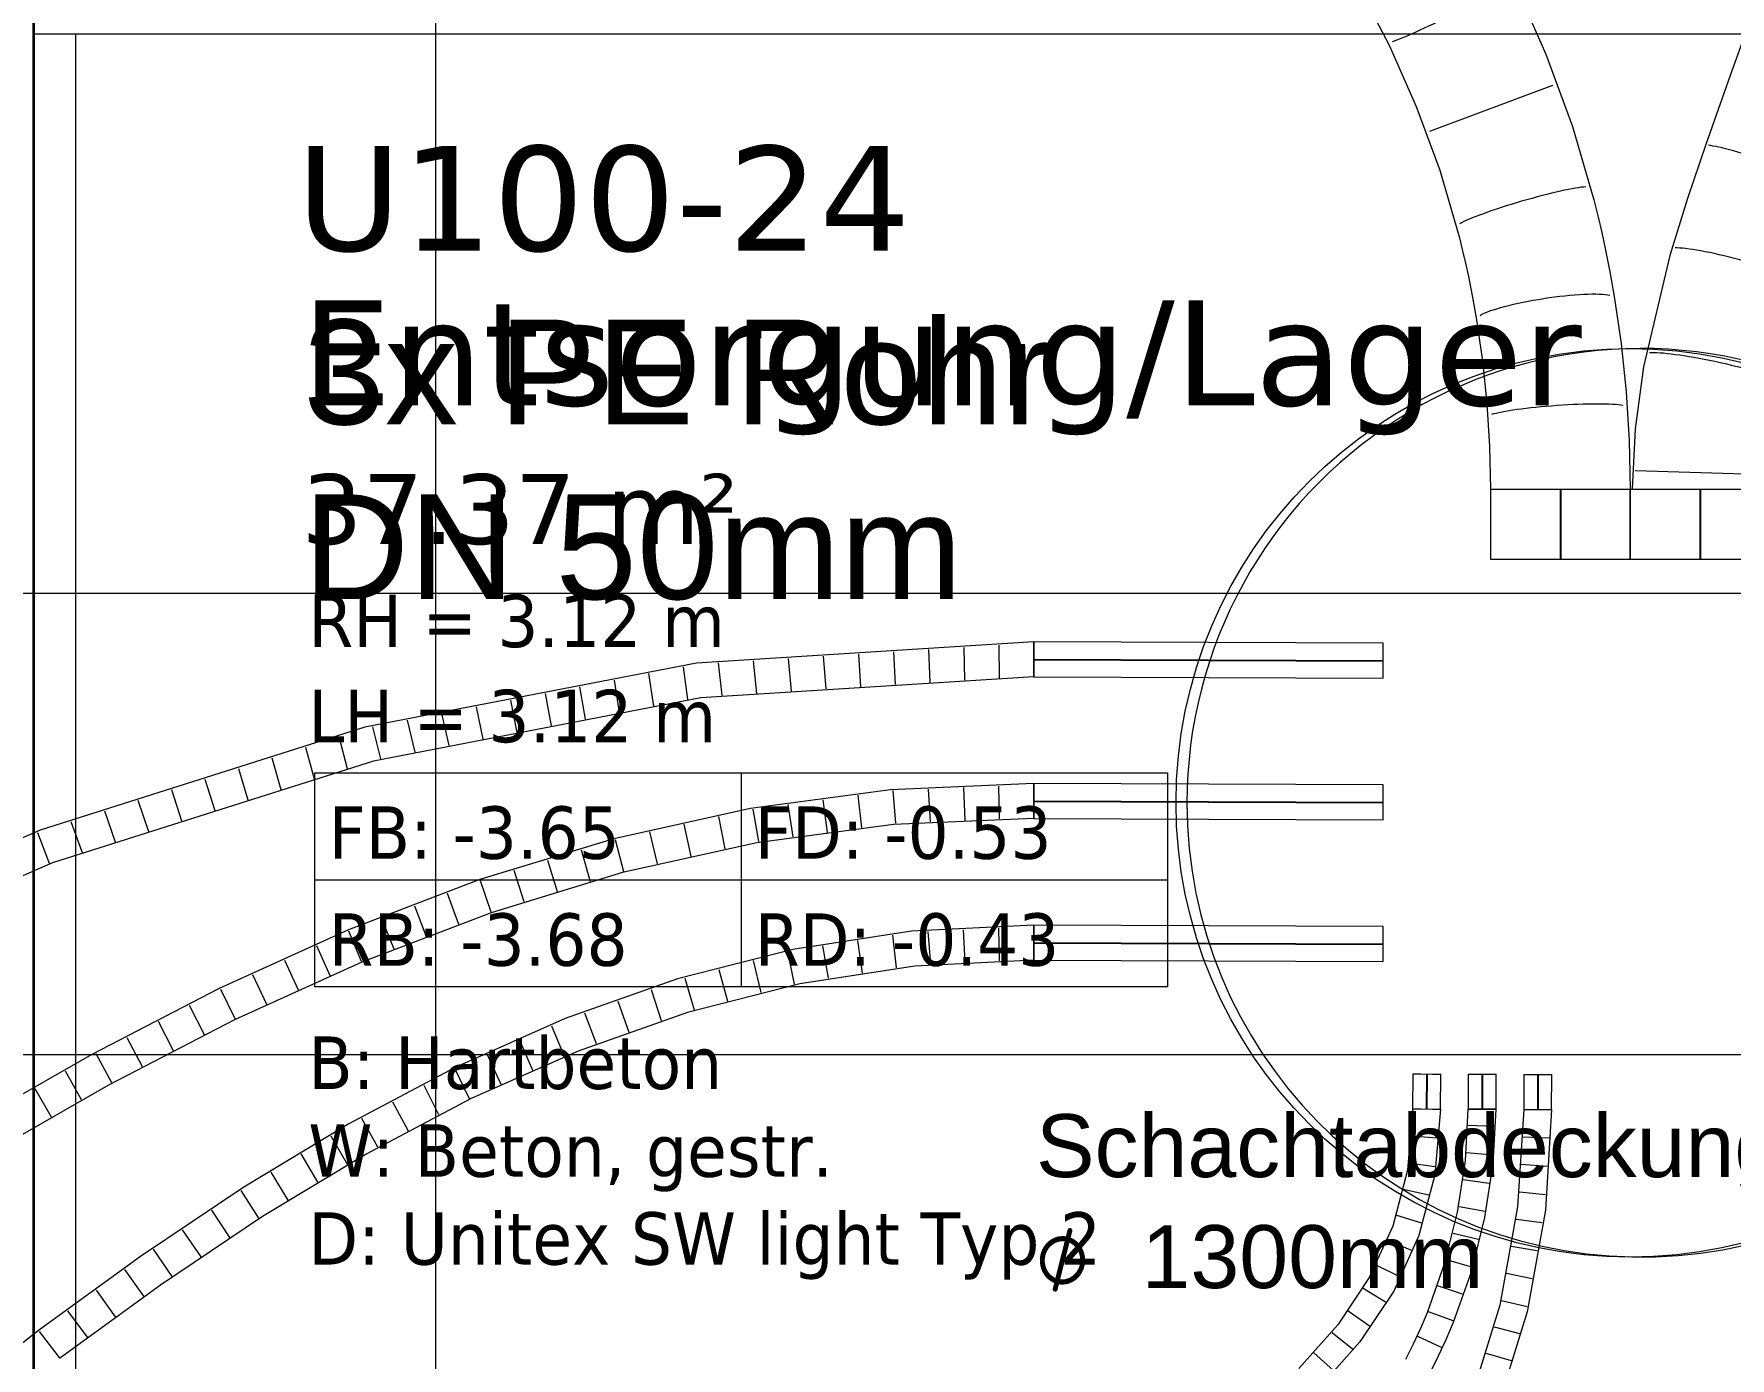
# Model space of a CAD drawing. Extents: x -982 to 937, y -179 to 616.
# Drawn here: x -521.36 to -472.81, y -98.3 to -60.41 of the extents above; entities that cross this region are included whole.
import ezdxf
from ezdxf.lldxf.tags import DXFTag

# ---------------------------------------------------------------- set-up
doc = ezdxf.new("R2010")
doc.units = 0
doc.layers.get('0').update_dxf_attribs({"lineweight": 13})
for name, color, linetype, lineweight in [('A-AREA-____-IDEN', 7, 'Continuous', 5), ('A-DETL-____-HDLN', 7, '_Verdeckte Linien_', 9), ('A-FLOR-____-OTLN', 7, 'Continuous', 9), ('A-FLOR-____-OVHD', 7, 'Strichpunkt - Fein', 9), ('A-GENM-____-OTLN', 7, 'Continuous', 9), ('A-WALL-____-MCUT', 7, 'Continuous', 35), ('S-GRID-____-OTLN', 7, 'Continuous', 5), ('Text', 7, 'Continuous', 5)]:
    doc.layers.add(name, color=color, linetype=linetype, lineweight=lineweight)
doc.layers.add('EL01_WAN_Röhre Boden', color=7, linetype='Continuous', lineweight=13, true_color=0xff6666)
doc.layers.add('EL01_WAN_Röhre Boden Typ', color=1, linetype='Continuous', lineweight=13, true_color=0xff0000)
doc.styles.get("Standard").update_dxf_attribs({"font": 'arial.ttf'})
tags = doc.linetypes.add('_Rasterlinie_', pattern=[0.375, 0.2, -0.05, 0.075, -0.05]).pattern_tags.tags
tags[10:11] = [DXFTag(74, 4), DXFTag(75, 0), DXFTag(340, '0'), DXFTag(46, 1.0), DXFTag(50, 0.0), DXFTag(44, 0.0), DXFTag(45, 0.0)]
tags[8:9] = [DXFTag(74, 4), DXFTag(75, 0), DXFTag(340, '0'), DXFTag(46, 1.0), DXFTag(50, 0.0), DXFTag(44, 0.0), DXFTag(45, 0.0)]
tags[6:7] = [DXFTag(74, 4), DXFTag(75, 0), DXFTag(340, '0'), DXFTag(46, 1.0), DXFTag(50, 0.0), DXFTag(44, 0.0), DXFTag(45, 0.0)]
tags[4:5] = [DXFTag(74, 4), DXFTag(75, 0), DXFTag(340, '0'), DXFTag(46, 1.0), DXFTag(50, 0.0), DXFTag(44, 0.0), DXFTag(45, 0.0)]
tags = doc.linetypes.add('_Verdeckte Linien_', pattern=[0.15, 0.1, -0.05]).pattern_tags.tags
tags[6:7] = [DXFTag(74, 4), DXFTag(75, 0), DXFTag(340, '0'), DXFTag(46, 1.0), DXFTag(50, 0.0), DXFTag(44, 0.0), DXFTag(45, 0.0)]
tags[4:5] = [DXFTag(74, 4), DXFTag(75, 0), DXFTag(340, '0'), DXFTag(46, 1.0), DXFTag(50, 0.0), DXFTag(44, 0.0), DXFTag(45, 0.0)]
tags = doc.linetypes.add('ACAD_ISO03W100', pattern=[30, 12, -18]).pattern_tags.tags
tags[6:7] = [DXFTag(74, 4), DXFTag(75, 0), DXFTag(340, '0'), DXFTag(46, 0.0), DXFTag(50, 0.0), DXFTag(44, 0.0), DXFTag(45, 0.0)]
tags[4:5] = [DXFTag(74, 4), DXFTag(75, 0), DXFTag(340, '0'), DXFTag(46, 0.0), DXFTag(50, 0.0), DXFTag(44, 0.0), DXFTag(45, 0.0)]
tags = doc.linetypes.add('Strichpunkt - Fein', pattern=[0.2, 0.1, -0.05, 0, -0.05]).pattern_tags.tags
tags[10:11] = [DXFTag(74, 4), DXFTag(75, 0), DXFTag(340, '0'), DXFTag(46, 1.0), DXFTag(50, 0.0), DXFTag(44, 0.0), DXFTag(45, 0.0)]
tags[8:9] = [DXFTag(74, 4), DXFTag(75, 0), DXFTag(340, '0'), DXFTag(46, 1.0), DXFTag(50, 0.0), DXFTag(44, 0.0), DXFTag(45, 0.0)]
tags[6:7] = [DXFTag(74, 4), DXFTag(75, 0), DXFTag(340, '0'), DXFTag(46, 1.0), DXFTag(50, 0.0), DXFTag(44, 0.0), DXFTag(45, 0.0)]
tags[4:5] = [DXFTag(74, 4), DXFTag(75, 0), DXFTag(340, '0'), DXFTag(46, 1.0), DXFTag(50, 0.0), DXFTag(44, 0.0), DXFTag(45, 0.0)]
tags = doc.linetypes.add('STRICHPUNKT2', pattern=[12.7, 6.35, -3.175, 0, -3.175]).pattern_tags.tags
tags[10:11] = [DXFTag(74, 4), DXFTag(75, 0), DXFTag(340, '0'), DXFTag(46, 0.0), DXFTag(50, 0.0), DXFTag(44, 0.0), DXFTag(45, 0.0)]
tags[8:9] = [DXFTag(74, 4), DXFTag(75, 0), DXFTag(340, '0'), DXFTag(46, 0.0), DXFTag(50, 0.0), DXFTag(44, 0.0), DXFTag(45, 0.0)]
tags[6:7] = [DXFTag(74, 4), DXFTag(75, 0), DXFTag(340, '0'), DXFTag(46, 0.0), DXFTag(50, 0.0), DXFTag(44, 0.0), DXFTag(45, 0.0)]
tags[4:5] = [DXFTag(74, 4), DXFTag(75, 0), DXFTag(340, '0'), DXFTag(46, 0.0), DXFTag(50, 0.0), DXFTag(44, 0.0), DXFTag(45, 0.0)]

# ---------------------------------------------------------------- blocks, each defined once
blk = doc.blocks.new('Referenz-A0UJ2GQRXE', base_point=(-954.019, -167.52))
at = {"layer": 'A-AREA-____-IDEN', "color": 0, "linetype": 'Continuous', "ltscale": 0.13}
for p, q in [((-513.318, -81.551), (-488.918, -81.551)), ((-513.318, -87.674), (-513.318, -81.551)), ((-501.118, -81.551), (-501.118, -87.674)), ((-488.918, -81.551), (-488.918, -87.674)), ((-513.318, -84.613), (-488.918, -84.613)), ((-488.918, -87.674), (-513.318, -87.674))]:
    blk.add_line(p, q, dxfattribs=at)
at = {"layer": 'A-DETL-____-HDLN', "color": 0, "linetype": '_Verdeckte Linien_', "ltscale": 0.13}
blk.add_line((-548.359, -76.407), (-323.259, -76.407), dxfattribs=at)
at = {"layer": 'A-FLOR-____-OTLN', "color": 0, "linetype": 'Continuous', "ltscale": 0.13}
for major_axis, end_param in [((5.51, 11.774), 2.008507), ((-13, 0), 3.103011)]:
    blk.add_ellipse((-475.359, -82.407), major_axis=major_axis, ratio=1, start_param=0, end_param=end_param, dxfattribs=at)
at = {"layer": 'A-FLOR-____-OVHD', "color": 0, "linetype": 'Strichpunkt - Fein', "ltscale": 0.13}
blk.add_line((-520.159, -145.307), (-520.159, -60.407), dxfattribs=at)
at = {"layer": 'A-GENM-____-OTLN', "color": 0, "linetype": 'Continuous', "ltscale": 0.13}
for major_axis, end_param in [((5.51, 11.774), 2.008507), ((-13, 0), 3.103011)]:
    blk.add_ellipse((-475.359, -82.407), major_axis=major_axis, ratio=1, start_param=0, end_param=end_param, dxfattribs=at)
at = {"layer": 'A-WALL-____-MCUT', "color": 0, "linetype": 'Continuous', "ltscale": 0.35}
blk.add_line((-521.359, -146.507), (-521.359, -56.407), dxfattribs=at)
at = {"layer": 'A-WALL-____-MCUT', "color": 0, "linetype": 'Continuous', "lineweight": 9, "ltscale": 0.13}
blk.add_line((-521.359, -60.407), (-348.259, -60.407), dxfattribs=at)
at = {"layer": 'S-GRID-____-OTLN', "color": 0, "linetype": '_Rasterlinie_', "ltscale": 0.13}
for p, q in [((-509.859, -167.52), (-509.859, 592.593)), ((-948.537, -89.607), (290.332, -89.607))]:
    blk.add_line(p, q, dxfattribs=at)
at = {"layer": 'A-AREA-____-IDEN', "color": 0, "linetype": 'Continuous', "ltscale": 0.13, "attachment_point": 1}
for s, insert, char_height in [('{\\fVerdana;U100-24}', (-513.854, -63.611), 3), ('{\\fVerdana;Entsorgung/Lager}', (-513.712, -68.034), 3), ('{\\fVerdana;37.37 m²}', (-513.702, -73.004), 2), ('{\\W0.9;\\fVerdana;RH = 3.12 m}', (-513.504, -76.453), 1.5), ('{\\W0.9;\\fVerdana;LH = 3.12 m}', (-513.504, -79.175), 1.5), ('{\\W0.9;\\fVerdana;FB: -3.65}', (-512.927, -82.511), 1.5), ('{\\W0.9;\\fVerdana;FD: -0.53}', (-500.727, -82.511), 1.5), ('{\\W0.9;\\fVerdana;RB: -3.68}', (-512.927, -85.572), 1.5), ('{\\W0.9;\\fVerdana;RD: -0.43}', (-500.727, -85.572), 1.5), ('{\\W0.9;\\fVerdana;B: Hartbeton}', (-513.504, -89.096), 1.5), ('{\\W0.9;\\fVerdana;W: Beton, gestr.}', (-513.504, -91.61), 1.5), ('{\\W0.9;\\fVerdana;D: Unitex SW light Typ 2}', (-513.504, -94.124), 1.5)]:
    blk.add_mtext(s, dxfattribs=dict(at, insert=insert, char_height=char_height))
at = {"layer": 'Text', "color": 0, "linetype": 'Continuous', "ltscale": 0.13, "char_height": 1.8, "attachment_point": 1}
for s, insert in [('{\\fArial;Schachtabdeckung}', (-492.679, -91.32)), ('{\\fSegoe UI Symbol;⌀}', (-492.679, -94.495)), ('{\\fArial;1300mm}', (-489.657, -94.495))]:
    blk.add_mtext(s, dxfattribs=dict(at, insert=insert))
blk = doc.blocks.new('Wickelfalzrohr-A0UJ2GR7XE', base_point=(-492.742, -82.898))
at = {"color": 0, "linetype": 'ByBlock', "lineweight": -2, "ltscale": 0.13}
for p, q in [((-492.739, -82.151), (-492.738, -81.858)), ((-482.738, -81.898), (-492.738, -81.858)), ((-482.739, -82.191), (-482.738, -81.898)), ((-492.741, -82.565), (-492.739, -82.151)), ((-482.741, -82.605), (-482.739, -82.191)), ((-492.742, -82.858), (-492.741, -82.565)), ((-492.742, -82.858), (-482.742, -82.898)), ((-482.742, -82.898), (-482.741, -82.605))]:
    blk.add_line(p, q, dxfattribs=at)
at = {"color": 0, "linetype": 'STRICHPUNKT2', "lineweight": 25, "ltscale": 0.25}
blk.add_line((-492.74, -82.358), (-482.74, -82.398), dxfattribs=at)
blk = doc.blocks.new('Wickelfalzrohr-A0UJ2GSFXE', base_point=(-480.31, -91.178))
at = {"color": 0, "linetype": 'ByBlock', "lineweight": -2, "ltscale": 0.13}
for p, q in [((-480.306, -90.175), (-480.31, -91.175)), ((-480.306, -90.175), (-480.071, -90.176)), ((-480.071, -90.176), (-479.74, -90.177)), ((-479.74, -90.177), (-479.506, -90.178)), ((-479.51, -91.178), (-479.506, -90.178)), ((-480.31, -91.175), (-480.075, -91.176)), ((-480.075, -91.176), (-479.744, -91.177)), ((-479.744, -91.177), (-479.51, -91.178))]:
    blk.add_line(p, q, dxfattribs=at)
at = {"color": 0, "linetype": 'STRICHPUNKT2', "lineweight": 25, "ltscale": 0.25}
blk.add_line((-479.906, -90.176), (-479.91, -91.176), dxfattribs=at)
blk = doc.blocks.new('Flexrohr-A0UJ2GSJXE', base_point=(-593.344, -122.727))
at = {"color": 0, "linetype": 'ByBlock', "lineweight": -2, "ltscale": 0.13}
for p, q in [((-492.739, -77.805), (-502.399, -78.416)), ((-497.762, -78.151), (-497.701, -79.089)), ((-496.757, -78.088), (-496.71, -79.027)), ((-495.753, -78.024), (-495.718, -78.964)), ((-494.748, -77.961), (-494.727, -78.901)), ((-493.744, -77.898), (-493.735, -78.838)), ((-492.739, -77.805), (-492.743, -78.805)), ((-502.399, -78.416), (-511.889, -80.249)), ((-502.777, -78.519), (-502.653, -79.451)), ((-501.779, -78.406), (-501.668, -79.339)), ((-500.775, -78.342), (-500.676, -79.277)), ((-499.77, -78.279), (-499.685, -79.215)), ((-498.766, -78.215), (-498.693, -79.152)), ((-505.74, -79.091), (-505.581, -80.017)), ((-504.753, -78.9), (-504.605, -79.829)), ((-503.765, -78.71), (-503.629, -79.64)), ((-492.743, -78.805), (-502.272, -79.407)), ((-502.272, -79.407), (-511.642, -81.219)), ((-507.716, -79.473), (-507.533, -80.395)), ((-506.728, -79.282), (-506.557, -80.206)), ((-510.679, -80.046), (-510.461, -80.96)), ((-509.691, -79.855), (-509.485, -80.772)), ((-508.703, -79.664), (-508.509, -80.583)), ((-511.889, -80.249), (-521.181, -83.191)), ((-512.631, -80.516), (-512.391, -81.425)), ((-511.666, -80.237), (-511.437, -81.149)), ((-513.59, -80.819), (-513.34, -81.725)), ((-511.642, -81.219), (-520.83, -84.127)), ((-515.507, -81.425), (-515.236, -82.326)), ((-514.548, -81.122), (-514.288, -82.025)), ((-517.423, -82.032), (-517.133, -82.926)), ((-516.465, -81.729), (-516.185, -82.626)), ((-518.382, -82.336), (-518.081, -83.226)), ((-520.299, -82.943), (-519.978, -83.827)), ((-519.34, -82.639), (-519.03, -83.527)), ((-521.181, -83.191), (-530.25, -87.125)), ((-521.254, -83.255), (-520.923, -84.135)), ((-520.83, -84.127), (-529.811, -88.023))]:
    blk.add_line(p, q, dxfattribs=at)
blk = doc.blocks.new('Flexrohr-A0UJ2GSRXE', base_point=(-598.914, -132.727))
at = {"color": 0, "linetype": 'ByBlock', "lineweight": -2, "ltscale": 0.13}
for p, q in [((-492.739, -85.913), (-496.242, -86.084)), ((-492.739, -85.913), (-492.743, -86.913)), ((-496.242, -86.084), (-499.639, -86.607)), ((-497.788, -86.352), (-497.651, -87.282)), ((-496.786, -86.198), (-496.676, -87.131)), ((-495.779, -86.091), (-495.697, -87.028)), ((-494.766, -86.041), (-494.713, -86.98)), ((-493.753, -85.992), (-493.728, -86.932)), ((-499.639, -86.607), (-502.939, -87.45)), ((-499.789, -86.676), (-499.597, -87.596)), ((-498.79, -86.506), (-498.625, -87.431)), ((-501.752, -87.177), (-501.509, -88.085)), ((-500.771, -86.926), (-500.553, -87.841)), ((-496.142, -87.079), (-499.44, -87.587)), ((-492.743, -86.913), (-496.142, -87.079)), ((-502.939, -87.45), (-506.151, -88.582)), ((-503.693, -87.747), (-503.402, -88.641)), ((-502.734, -87.428), (-502.466, -88.329)), ((-499.44, -87.587), (-502.649, -88.407)), ((-504.648, -88.083), (-504.334, -88.97)), ((-506.151, -88.582), (-509.283, -89.973)), ((-506.542, -88.789), (-506.187, -89.659)), ((-502.649, -88.407), (-505.781, -89.511)), ((-505.602, -88.42), (-505.266, -89.298)), ((-507.466, -89.199), (-507.091, -90.061)), ((-505.781, -89.511), (-508.846, -90.873)), ((-508.389, -89.609), (-507.996, -90.462)), ((-509.283, -89.973), (-512.346, -91.592)), ((-509.311, -90.022), (-508.899, -90.867)), ((-510.202, -90.493), (-509.776, -91.33)), ((-508.846, -90.873), (-511.853, -92.462)), ((-511.094, -90.964), (-510.652, -91.793)), ((-512.346, -91.592), (-515.35, -93.408)), ((-511.986, -91.435), (-511.529, -92.257)), ((-512.859, -91.937), (-512.389, -92.751)), ((-511.853, -92.462), (-514.813, -94.251)), ((-513.721, -92.458), (-513.238, -93.264)), ((-514.583, -92.979), (-514.088, -93.778)), ((-515.35, -93.408), (-518.306, -95.391)), ((-515.441, -93.505), (-514.935, -94.297)), ((-516.276, -94.065), (-515.761, -94.851)), ((-514.813, -94.251), (-517.734, -96.211)), ((-517.112, -94.625), (-516.586, -95.405)), ((-518.306, -95.391), (-521.227, -97.513)), ((-517.947, -95.186), (-517.412, -95.959)), ((-518.769, -95.764), (-518.226, -96.531)), ((-517.734, -96.211), (-520.623, -98.31)), ((-519.582, -96.355), (-519.03, -97.116)), ((-520.395, -96.946), (-519.835, -97.701)), ((-521.227, -97.513), (-525.552, -100.884)), ((-521.208, -97.537), (-520.64, -98.286))]:
    blk.add_line(p, q, dxfattribs=at)
blk = doc.blocks.new('Wickelfalzrohr-A0UJ2GSTXE', base_point=(-492.743, -78.845))
at = {"color": 0, "linetype": 'ByBlock', "lineweight": -2, "ltscale": 0.13}
for p, q in [((-492.742, -78.512), (-492.741, -78.098)), ((-492.741, -78.098), (-492.739, -77.805)), ((-482.74, -77.845), (-492.739, -77.805)), ((-482.742, -78.552), (-482.741, -78.138)), ((-482.741, -78.138), (-482.74, -77.845)), ((-492.743, -78.805), (-492.742, -78.512)), ((-482.744, -78.845), (-482.742, -78.552)), ((-492.743, -78.805), (-482.744, -78.845))]:
    blk.add_line(p, q, dxfattribs=at)
at = {"color": 0, "linetype": 'STRICHPUNKT2', "lineweight": 25, "ltscale": 0.25}
blk.add_line((-492.741, -78.305), (-482.742, -78.345), dxfattribs=at)
blk = doc.blocks.new('Wickelfalzrohr-A0UJ2GTNXE', base_point=(-481.9, -91.172))
at = {"color": 0, "linetype": 'ByBlock', "lineweight": -2, "ltscale": 0.13}
for p, q in [((-481.896, -90.168), (-481.9, -91.168)), ((-481.896, -90.168), (-481.662, -90.169)), ((-481.662, -90.169), (-481.33, -90.171)), ((-481.33, -90.171), (-481.096, -90.172)), ((-481.1, -91.172), (-481.096, -90.172)), ((-481.9, -91.168), (-481.666, -91.169)), ((-481.666, -91.169), (-481.334, -91.171)), ((-481.334, -91.171), (-481.1, -91.172))]:
    blk.add_line(p, q, dxfattribs=at)
at = {"color": 0, "linetype": 'STRICHPUNKT2', "lineweight": 25, "ltscale": 0.25}
blk.add_line((-481.496, -90.17), (-481.5, -91.17), dxfattribs=at)
blk = doc.blocks.new('Flexrohr-A0UJ2GU1XE', base_point=(-517.683, -140.272))
at = {"color": 0, "linetype": 'ByBlock', "lineweight": -2, "ltscale": 0.13}
for p, q in [((-478.72, -91.181), (-478.895, -93.971)), ((-478.72, -91.181), (-477.92, -91.184)), ((-477.92, -91.184), (-478.1, -94.068)), ((-478.745, -91.967), (-477.994, -91.995)), ((-478.795, -92.753), (-478.045, -92.806)), ((-478.844, -93.539), (-478.096, -93.617)), ((-478.895, -93.971), (-479.402, -96.781)), ((-478.1, -94.068), (-478.624, -96.97)), ((-478.934, -94.321), (-478.188, -94.422)), ((-479.074, -95.096), (-478.332, -95.222)), ((-479.214, -95.871), (-478.477, -96.021)), ((-479.402, -96.781), (-480.251, -99.534)), ((-478.624, -96.97), (-479.494, -99.794)), ((-479.353, -96.647), (-478.621, -96.82)), ((-479.569, -97.406), (-478.843, -97.599)), ((-479.802, -98.161), (-479.081, -98.372))]:
    blk.add_line(p, q, dxfattribs=at)
blk = doc.blocks.new('Wickelfalzrohr-A0UJ2GUHXE', base_point=(-478.72, -91.184))
at = {"color": 0, "linetype": 'ByBlock', "lineweight": -2, "ltscale": 0.13}
for p, q in [((-478.716, -90.181), (-478.72, -91.181)), ((-478.716, -90.181), (-478.481, -90.182)), ((-478.481, -90.182), (-478.15, -90.183)), ((-478.15, -90.183), (-477.916, -90.184)), ((-477.92, -91.184), (-477.916, -90.184)), ((-478.72, -91.181), (-478.485, -91.182)), ((-478.485, -91.182), (-478.154, -91.183)), ((-478.154, -91.183), (-477.92, -91.184))]:
    blk.add_line(p, q, dxfattribs=at)
at = {"color": 0, "linetype": 'STRICHPUNKT2', "lineweight": 25, "ltscale": 0.25}
blk.add_line((-478.316, -90.183), (-478.32, -91.183), dxfattribs=at)
blk = doc.blocks.new('Wickelfalzrohr-A0UJ2GV7XE', base_point=(-492.743, -86.953))
at = {"color": 0, "linetype": 'ByBlock', "lineweight": -2, "ltscale": 0.13}
for p, q in [((-492.741, -86.206), (-492.739, -85.913)), ((-482.74, -85.953), (-492.739, -85.913)), ((-492.742, -86.62), (-492.741, -86.206)), ((-482.742, -86.66), (-482.741, -86.246)), ((-482.741, -86.246), (-482.74, -85.953)), ((-492.743, -86.913), (-492.742, -86.62)), ((-482.744, -86.953), (-482.742, -86.66)), ((-492.743, -86.913), (-482.744, -86.953))]:
    blk.add_line(p, q, dxfattribs=at)
at = {"color": 0, "linetype": 'STRICHPUNKT2', "lineweight": 25, "ltscale": 0.25}
blk.add_line((-492.741, -86.413), (-482.742, -86.453), dxfattribs=at)
blk = doc.blocks.new('Flexrohr-A0UJ2GWBXE', base_point=(-519.398, -140.265))
at = {"color": 0, "linetype": 'ByBlock', "lineweight": -2, "ltscale": 0.13}
for p, q in [((-480.389, -92.646), (-480.31, -91.175)), ((-479.51, -91.178), (-480.31, -91.175)), ((-479.593, -92.728), (-479.51, -91.178)), ((-479.56, -91.668), (-480.311, -91.642)), ((-480.613, -94.119), (-480.389, -92.646)), ((-479.604, -92.487), (-480.353, -92.421)), ((-479.704, -93.299), (-480.449, -93.196)), ((-479.828, -94.276), (-479.593, -92.728)), ((-480.975, -95.572), (-480.613, -94.119)), ((-479.827, -94.108), (-480.566, -93.968)), ((-480.209, -95.802), (-479.828, -94.276)), ((-480.01, -94.905), (-480.741, -94.729)), ((-481.477, -96.995), (-480.975, -95.572)), ((-480.208, -95.699), (-480.93, -95.487)), ((-480.727, -97.272), (-480.209, -95.802)), ((-480.469, -96.469), (-481.183, -96.232)), ((-481.667, -97.44), (-481.477, -96.995)), ((-480.739, -97.235), (-481.445, -96.975)), ((-481.875, -97.889), (-481.667, -97.44)), ((-480.936, -97.765), (-480.727, -97.272)), ((-482.098, -98.33), (-481.875, -97.889)), ((-481.07, -97.997), (-481.752, -97.68)), ((-481.155, -98.238), (-480.936, -97.765)), ((-481.39, -98.703), (-481.155, -98.238))]:
    blk.add_line(p, q, dxfattribs=at)
blk = doc.blocks.new('Flexrohr-A0UJ2GWFXE', base_point=(-520.933, -140.259))
at = {"color": 0, "linetype": 'ByBlock', "lineweight": -2, "ltscale": 0.13}
for p, q in [((-481.9, -91.168), (-482.05, -92.919)), ((-481.9, -91.168), (-481.1, -91.172)), ((-481.1, -91.172), (-481.262, -93.054)), ((-481.943, -91.938), (-481.193, -91.996)), ((-482.009, -92.709), (-481.265, -92.82)), ((-482.05, -92.919), (-482.47, -94.52)), ((-481.262, -93.054), (-481.717, -94.788)), ((-482.169, -93.46), (-481.436, -93.629)), ((-482.47, -94.52), (-483.14, -95.99)), ((-482.364, -94.205), (-481.647, -94.432)), ((-482.63, -94.925), (-481.933, -95.208)), ((-481.717, -94.788), (-482.441, -96.379)), ((-482.949, -95.626), (-482.277, -95.963)), ((-483.14, -95.99), (-484.042, -97.345)), ((-482.441, -96.379), (-483.409, -97.835)), ((-483.319, -96.3), (-482.674, -96.687)), ((-483.747, -96.944), (-483.131, -97.376)), ((-484.042, -97.345), (-485.158, -98.599)), ((-484.206, -97.565), (-483.621, -98.038)), ((-483.409, -97.835), (-484.593, -99.166)), ((-484.723, -98.146), (-484.167, -98.652))]:
    blk.add_line(p, q, dxfattribs=at)
blk = doc.blocks.new('Flexrohr-A0UJ2GWLXE', base_point=(-596.144, -127.727))
at = {"color": 0, "linetype": 'ByBlock', "lineweight": -2, "ltscale": 0.13}
for p, q in [((-496.842, -82.033), (-500.848, -82.57)), ((-492.738, -81.858), (-496.842, -82.033)), ((-495.767, -82.016), (-495.707, -82.955)), ((-494.758, -81.973), (-494.719, -82.913)), ((-493.748, -81.931), (-493.73, -82.87)), ((-492.738, -81.858), (-492.742, -82.858)), ((-499.782, -82.457), (-499.639, -83.386)), ((-498.78, -82.322), (-498.658, -83.254)), ((-497.779, -82.188), (-497.677, -83.123)), ((-496.777, -82.06), (-496.696, -82.996)), ((-500.848, -82.57), (-504.764, -83.438)), ((-501.77, -82.804), (-501.588, -83.727)), ((-500.783, -82.591), (-500.62, -83.517)), ((-492.742, -82.858), (-496.754, -83.029)), ((-504.764, -83.438), (-508.598, -84.607)), ((-504.727, -83.46), (-504.488, -84.37)), ((-503.741, -83.242), (-503.521, -84.156)), ((-502.755, -83.023), (-502.554, -83.941)), ((-496.754, -83.029), (-500.673, -83.554)), ((-505.692, -83.752), (-505.437, -84.657)), ((-500.673, -83.554), (-504.51, -84.405)), ((-504.51, -84.405), (-508.274, -85.553)), ((-507.622, -84.341), (-507.333, -85.235)), ((-506.657, -84.046), (-506.385, -84.946)), ((-508.598, -84.607), (-512.36, -86.046)), ((-508.587, -84.635), (-508.282, -85.524)), ((-510.469, -85.355), (-510.135, -86.233)), ((-509.528, -84.995), (-509.208, -85.879)), ((-508.274, -85.553), (-511.974, -86.969)), ((-511.41, -85.715), (-511.062, -86.588)), ((-512.36, -86.046), (-516.058, -87.724)), ((-512.351, -86.075), (-511.989, -86.942)), ((-513.268, -86.491), (-512.894, -87.353)), ((-511.974, -86.969), (-515.621, -88.623)), ((-515.101, -87.322), (-514.703, -88.174)), ((-514.185, -86.907), (-513.798, -87.763)), ((-516.058, -87.724), (-519.702, -89.61)), ((-516.018, -87.738), (-515.608, -88.584)), ((-516.911, -88.199), (-516.491, -89.04)), ((-515.621, -88.623), (-519.223, -90.488)), ((-517.804, -88.661), (-517.375, -89.497)), ((-518.697, -89.124), (-518.258, -89.955)), ((-519.702, -89.61), (-523.301, -91.674)), ((-519.59, -89.586), (-519.141, -90.412)), ((-520.464, -90.081), (-520.007, -90.903)), ((-519.223, -90.488), (-522.788, -92.533)), ((-521.335, -90.581), (-520.87, -91.398))]:
    blk.add_line(p, q, dxfattribs=at)
blk = doc.blocks.new('Wickelfalzrohr-A0UJ2GWXXE', base_point=(-475.67, -75.437))
at = {"color": 0, "linetype": 'ByBlock', "lineweight": -2, "ltscale": 0.13}
for p, q in [((-475.67, -73.437), (-475.67, -75.437)), ((-475.67, -73.437), (-474.498, -73.437)), ((-474.498, -73.437), (-472.841, -73.437)), ((-472.841, -73.437), (-471.67, -73.437)), ((-471.67, -75.437), (-471.67, -73.437)), ((-475.67, -75.437), (-474.498, -75.437)), ((-474.498, -75.437), (-472.841, -75.437)), ((-472.841, -75.437), (-471.67, -75.437))]:
    blk.add_line(p, q, dxfattribs=at)
at = {"color": 0, "linetype": 'STRICHPUNKT2', "lineweight": 25, "ltscale": 0.25}
blk.add_line((-473.67, -73.437), (-473.67, -75.437), dxfattribs=at)
blk = doc.blocks.new('Bauteilbeschriftung-A0UJ2GXFXE', base_point=(-513.648, -76.581))
at = {"color": 0, "lineweight": -2, "char_height": 3, "attachment_point": 1}
for s, insert in [('{\\fArial;3x PE Rohr}', (-513.648, -68.581)), ('{\\fArial;DN 50mm}', (-513.648, -73.581))]:
    blk.add_mtext(s, dxfattribs=dict(at, insert=insert))
blk = doc.blocks.new('Flexrohr-A0UJ2GXNXE', base_point=(-475.67, -73.437))
at = {"color": 0, "linetype": 'ByBlock', "lineweight": -2, "ltscale": 0.13}
for p, q in [((-471.328, -45.943), (-467.328, -45.943)), ((-471.328, -45.943), (-471.321, -46.618)), ((-467.328, -45.943), (-467.322, -46.539)), ((-467.322, -46.539), (-467.305, -47.119)), ((-471.321, -46.618), (-471.302, -47.269)), ((-471.302, -47.269), (-471.273, -47.895)), ((-467.305, -47.119), (-467.278, -47.688)), ((-471.273, -47.895), (-471.236, -48.497)), ((-467.278, -47.688), (-467.244, -48.248)), ((-471.236, -48.497), (-471.194, -49.077)), ((-467.244, -48.248), (-467.204, -48.8)), ((-467.204, -48.8), (-467.16, -49.346)), ((-471.194, -49.077), (-471.149, -49.639)), ((-467.16, -49.346), (-467.115, -49.887)), ((-471.149, -49.639), (-471.103, -50.183)), ((-467.115, -49.887), (-467.069, -50.424)), ((-471.103, -50.183), (-471.058, -50.713)), ((-467.069, -50.424), (-467.025, -50.96)), ((-471.058, -50.713), (-471.016, -51.228)), ((-467.025, -50.96), (-466.969, -51.756)), ((-471.016, -51.228), (-470.962, -51.989)), ((-466.969, -51.756), (-466.929, -52.579)), ((-470.962, -51.989), (-470.926, -52.709)), ((-470.926, -52.709), (-470.927, -54.176)), ((-466.929, -52.579), (-466.933, -54.204)), ((-470.927, -54.176), (-471.07, -55.656)), ((-466.933, -54.204), (-467.097, -55.903)), ((-471.07, -55.656), (-471.2, -56.375)), ((-467.097, -55.903), (-467.279, -56.912)), ((-471.2, -56.375), (-471.382, -57.163)), ((-471.382, -57.163), (-471.605, -57.983)), ((-467.279, -56.912), (-467.508, -57.899)), ((-471.605, -57.983), (-471.864, -58.838)), ((-467.508, -57.899), (-467.78, -58.896)), ((-471.864, -58.838), (-472.155, -59.726)), ((-467.78, -58.896), (-468.086, -59.898)), ((-472.155, -59.726), (-472.472, -60.646)), ((-468.086, -59.898), (-468.416, -60.903)), ((-472.472, -60.646), (-472.808, -61.595)), ((-472.447, -60.814), (-468.899, -62.056)), ((-468.416, -60.903), (-468.762, -61.908)), ((-472.808, -61.595), (-473.155, -62.571)), ((-468.762, -61.908), (-469.117, -62.912)), ((-473.155, -62.571), (-473.509, -63.575)), ((-469.117, -62.912), (-469.475, -63.915)), ((-473.509, -63.575), (-474.03, -65.116)), ((-469.475, -63.915), (-469.826, -64.912)), ((-469.826, -64.912), (-470.33, -66.404)), ((-474.03, -65.116), (-474.533, -66.75)), ((-470.33, -66.404), (-470.773, -67.832)), ((-474.533, -66.75), (-475.289, -69.937)), ((-470.773, -67.832), (-471.479, -70.806)), ((-475.289, -69.937), (-475.532, -71.703)), ((-471.479, -70.806), (-471.656, -72.116)), ((-475.532, -71.703), (-475.617, -73.437)), ((-471.656, -72.116), (-471.723, -73.437)), ((-475.525, -72.904), (-471.767, -73.013)), ((-475.67, -73.437), (-471.67, -73.437))]:
    blk.add_line(p, q, dxfattribs=at)
for centre, major_axis, ratio in [((-469.209, -48.807), (-1.995, -0.147), 0.464287), ((-469.01, -51.249), (-1.995, -0.144), 0.64454), ((-468.929, -53.508), (-2, 0.044), 0.636543), ((-469.105, -55.9), (-1.981, 0.273), 0.526649), ((-471.673, -64.26), (1.892, -0.65), 0.083744), ((-472.593, -67.097), (1.931, -0.519), 0.11587), ((-473.294, -69.993), (1.957, -0.412), 0.106754)]:
    blk.add_ellipse(centre, major_axis=major_axis, ratio=ratio, start_param=0.348166, end_param=2.793427, dxfattribs=at)
at = {"color": 0, "linetype": 'ByBlock', "lineweight": -2, "ltscale": 0.13, "extrusion": (0, 0, -1)}
blk.add_ellipse((-469.745, -58.611), major_axis=(1.919, -0.564), ratio=0.228107, start_param=0.348166, end_param=2.793427, dxfattribs=at)
blk = doc.blocks.new('Leerdose Hohlraumboden-A0UJ2H0BXE', base_point=(-488.67, -95.407))
at = {"color": 0, "linetype": 'ByBlock', "lineweight": -2, "ltscale": 0.13}
blk.add_circle((-475.67, -82.407), 13, dxfattribs=at)
blk = doc.blocks.new('Flexrohr-A0UJ2H33XE', base_point=(-514.329, -73.437))
at = {"color": 0, "linetype": 'ByBlock', "lineweight": -2, "ltscale": 0.13}
for p, q in [((-483.954, -58.097), (-482.568, -60.727)), ((-478.982, -58.957), (-478.087, -60.986)), ((-482.568, -60.727), (-481.795, -62.481)), ((-478.087, -60.986), (-477.325, -63.059)), ((-481.411, -63.185), (-477.888, -61.87)), ((-481.795, -62.481), (-481.124, -64.305)), ((-477.325, -63.059), (-476.711, -65.15)), ((-481.124, -64.305), (-480.559, -66.238)), ((-476.711, -65.15), (-476.587, -65.647)), ((-476.587, -65.647), (-476.483, -66.093)), ((-480.559, -66.238), (-480.478, -66.572)), ((-476.483, -66.093), (-476.384, -66.548)), ((-480.478, -66.572), (-480.387, -66.963)), ((-480.387, -66.963), (-480.303, -67.35)), ((-476.384, -66.548), (-476.251, -67.217)), ((-480.303, -67.35), (-480.182, -67.952)), ((-476.251, -67.217), (-476.127, -67.917)), ((-480.182, -67.952), (-480.079, -68.532)), ((-476.127, -67.917), (-475.93, -69.269)), ((-480.079, -68.532), (-479.899, -69.763)), ((-475.93, -69.269), (-475.786, -70.652)), ((-479.899, -69.763), (-479.772, -70.985)), ((-475.786, -70.652), (-475.699, -72.043)), ((-479.772, -70.985), (-479.695, -72.212)), ((-479.695, -72.212), (-479.67, -73.437)), ((-475.699, -72.043), (-475.67, -73.437)), ((-479.67, -73.437), (-475.67, -73.437))]:
    blk.add_line(p, q, dxfattribs=at)
at = {"color": 0, "linetype": 'ByBlock', "lineweight": -2, "ltscale": 0.13, "extrusion": (0, 0, -1)}
for centre, major_axis, ratio in [((-480.815, -59.766), (1.793, 0.886), 0.053849), ((-478.096, -68.274), (-1.976, -0.307), 0.150275), ((-477.753, -71.225), (-1.995, -0.14), 0.096197)]:
    blk.add_ellipse(centre, major_axis=major_axis, ratio=ratio, start_param=0.348166, end_param=2.793427, dxfattribs=at)
at = {"color": 0, "linetype": 'ByBlock', "lineweight": -2, "ltscale": 0.13}
blk.add_ellipse((-478.729, -65.373), major_axis=(1.92, 0.561), ratio=0.091775, start_param=0.348166, end_param=2.793427, dxfattribs=at)
blk = doc.blocks.new('Wickelfalzrohr-A0UJ2H39XE', base_point=(-479.67, -75.437))
at = {"color": 0, "linetype": 'ByBlock', "lineweight": -2, "ltscale": 0.13}
for p, q in [((-479.67, -73.437), (-479.67, -75.437)), ((-479.67, -73.437), (-478.498, -73.437)), ((-478.498, -73.437), (-476.841, -73.437)), ((-476.841, -73.437), (-475.67, -73.437)), ((-475.67, -75.437), (-475.67, -73.437)), ((-479.67, -75.437), (-478.498, -75.437)), ((-478.498, -75.437), (-476.841, -75.437)), ((-476.841, -75.437), (-475.67, -75.437))]:
    blk.add_line(p, q, dxfattribs=at)
at = {"color": 0, "linetype": 'STRICHPUNKT2', "lineweight": 25, "ltscale": 0.25}
blk.add_line((-477.67, -73.437), (-477.67, -75.437), dxfattribs=at)

msp = doc.modelspace()

# ---------------------------------------------------------------- block references
at = {"color": 9, "lineweight": 25, "ltscale": 0.25, "true_color": 0xc0c0c0}
msp.add_blockref('Referenz-A0UJ2GQRXE', (-954.019, -167.52), dxfattribs=at)
at = {"layer": 'EL01_WAN_Röhre Boden', "color": 1, "linetype": 'ACAD_ISO03W100', "ltscale": 1.3, "true_color": 0xff0000}
for name, p in [('Flexrohr-A0UJ2H33XE', (-514.329, -73.437)), ('Flexrohr-A0UJ2GXNXE', (-475.67, -73.437)), ('Leerdose Hohlraumboden-A0UJ2H0BXE', (-488.67, -95.407)), ('Wickelfalzrohr-A0UJ2H39XE', (-479.67, -75.437)), ('Wickelfalzrohr-A0UJ2GWXXE', (-475.67, -75.437)), ('Flexrohr-A0UJ2GSJXE', (-593.344, -122.727)), ('Wickelfalzrohr-A0UJ2GSTXE', (-492.743, -78.845)), ('Flexrohr-A0UJ2GWLXE', (-596.144, -127.727)), ('Wickelfalzrohr-A0UJ2GR7XE', (-492.742, -82.898)), ('Flexrohr-A0UJ2GSRXE', (-598.914, -132.727)), ('Wickelfalzrohr-A0UJ2GV7XE', (-492.743, -86.953)), ('Wickelfalzrohr-A0UJ2GTNXE', (-481.9, -91.172)), ('Wickelfalzrohr-A0UJ2GSFXE', (-480.31, -91.178)), ('Wickelfalzrohr-A0UJ2GUHXE', (-478.72, -91.184)), ('Flexrohr-A0UJ2GWFXE', (-520.933, -140.259)), ('Flexrohr-A0UJ2GWBXE', (-519.398, -140.265)), ('Flexrohr-A0UJ2GU1XE', (-517.683, -140.272))]:
    msp.add_blockref(name, p, dxfattribs=at)
at = {"layer": 'EL01_WAN_Röhre Boden Typ', "color": 1, "linetype": 'Continuous', "ltscale": 1.3, "true_color": 0xff0000}
msp.add_blockref('Bauteilbeschriftung-A0UJ2GXFXE', (-513.648, -76.581), dxfattribs=at)

doc.saveas('drawing.dxf')
